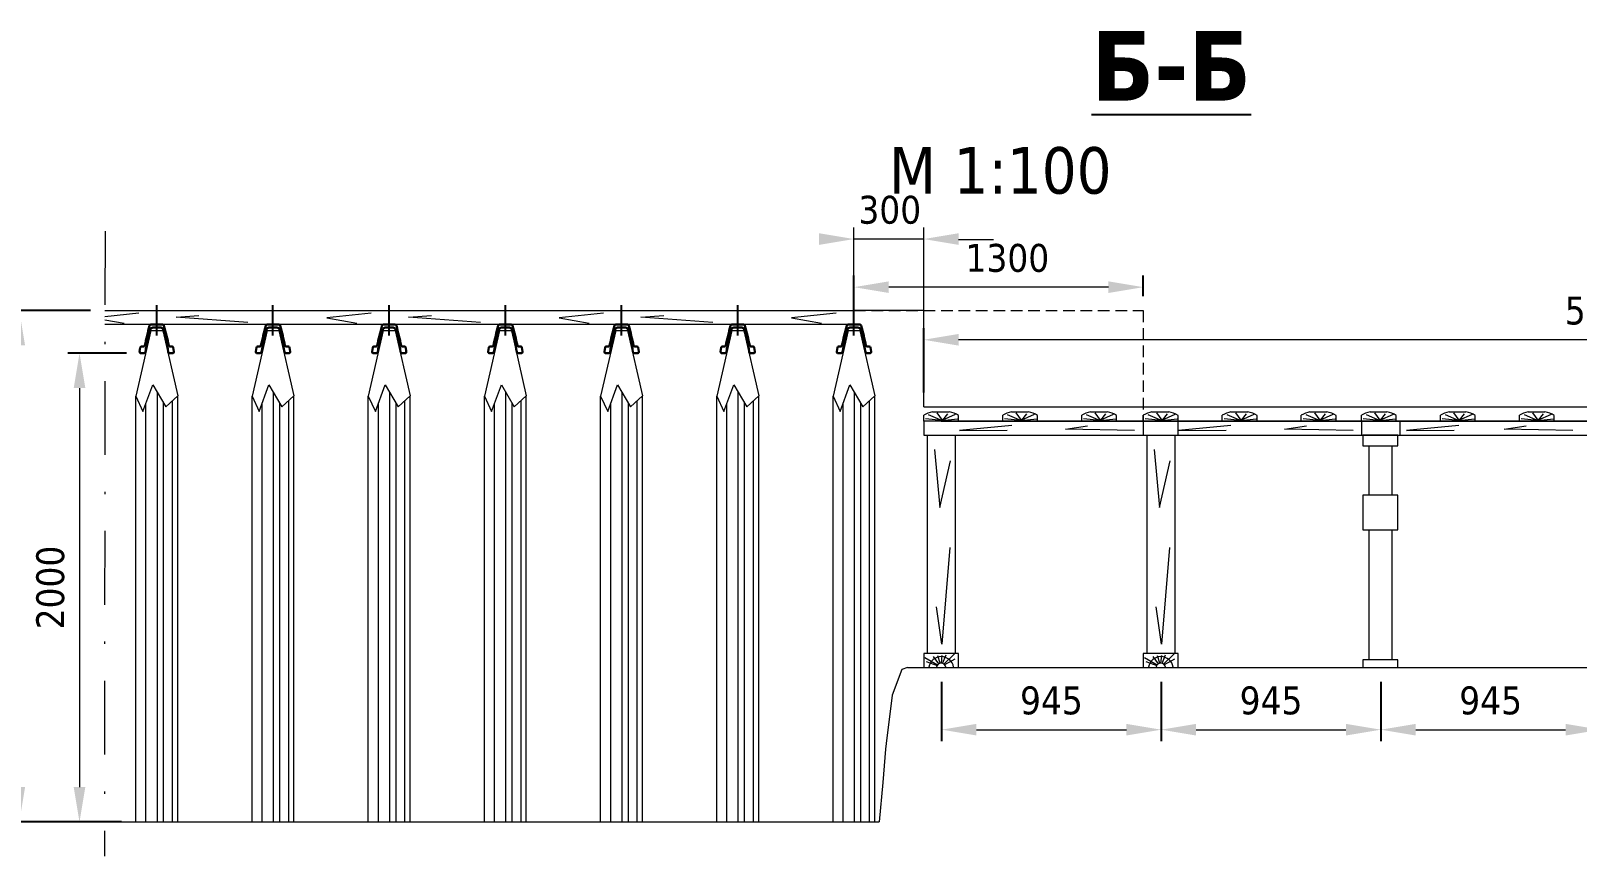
# Model space of a CAD drawing. Header units: millimetres. Extents: x 2161 to 3506, y -1213 to -250.
# Drawn here: x 2357.5 to 2424, y -511.3 to -475.8 of the extents above; entities that cross this region are included whole.
import ezdxf

# ---------------------------------------------------------------- set-up
doc = ezdxf.new("R2010")
doc.units = ezdxf.units.MM
for name, pattern in [('ACAD_ISO04W100', [30, 24, -3, 0, -3]), ('DASHED', [0.75, 0.5, -0.25]), ('штрихпунктирная2', [12.7, 6.35, -3.175, 0, -3.175])]:
    doc.linetypes.add(name, pattern=pattern)
doc.styles.add('стиль', font='TAHOMA.TTF')
doc.dimstyles.new('Копия DIN', dxfattribs={"dimtxt": 2, "dimasz": 2.5, "dimexe": 0.5, "dimexo": 0.625, "dimtad": 0, "dimdec": 0, "dimlfac": 100, "dimzin": 4, "dimdsep": 46, "dimtxsty": 'стиль', "dimcen": 2.5, "dimclre": 256, "dimclrt": 256, "dimadec": 0, "dimazin": 2, "dimtfac": 1, "dimtdec": 0, "dimtmove": 0, "dimatfit": 3, "dimfxl": 0, "dimtvp": 1, "dimtolj": 1, "dimtzin": 0, "dimlwd": 0, "dimarcsym": 0})

# ---------------------------------------------------------------- blocks, each defined once
blk = doc.blocks.new('*D474')
at = {"linetype": 'ByBlock', "lineweight": -2}
for p, q in [((2360.053878636483, -487.8303368548765), (2356.492327335535, -487.8303368548765)), ((2360.029170654768, -509.8303368548764), (2356.492327335535, -509.8303368548764))]:
    blk.add_line(p, q, dxfattribs=at)
at = {"color": 0, "linetype": 'ByBlock', "lineweight": 0}
blk.add_line((2356.992327335535, -489.3303368548765), (2356.992327335535, -508.3303368548764), dxfattribs=at)
at = {"color": 0, "lineweight": -2}
for points in [[(2356.742327335535, -489.3303368548765), (2357.242327335535, -489.3303368548765), (2356.992327335535, -487.8303368548765)], [(2356.742327335535, -508.3303368548764), (2357.242327335535, -508.3303368548764), (2356.992327335535, -509.8303368548764)]]:
    blk.add_solid(points, dxfattribs=at)
at = {"layer": 'Defpoints', "color": 0, "lineweight": -2}
for p in [(2360.678878636483, -487.8303368548765), (2356.992327335535, -509.8303368548764), (2360.654170654768, -509.8303368548764)]:
    blk.add_point(p, dxfattribs=at)
at = {"lineweight": 0, "insert": (2355.742360915119, -498.8303368548761), "char_height": 1.2, "attachment_point": 5, "rotation": 90, "style": 'стиль'}
blk.add_mtext('\\A1;2200', dxfattribs=at)
blk = doc.blocks.new('*D475')
at = {"linetype": 'ByBlock', "lineweight": -2}
for p, q in [((2361.606416392414, -489.6603368548765), (2359.083495329219, -489.6603368548765)), ((2361.38428749863, -509.8303368548764), (2359.083495329219, -509.8303368548764))]:
    blk.add_line(p, q, dxfattribs=at)
at = {"color": 0, "linetype": 'ByBlock', "lineweight": 0}
blk.add_line((2359.583495329219, -491.1603368548765), (2359.583495329219, -508.3303368548764), dxfattribs=at)
at = {"color": 0, "lineweight": -2}
for points in [[(2359.333495329219, -491.1603368548765), (2359.833495329219, -491.1603368548765), (2359.583495329219, -489.6603368548765)], [(2359.333495329219, -508.3303368548764), (2359.833495329219, -508.3303368548764), (2359.583495329219, -509.8303368548764)]]:
    blk.add_solid(points, dxfattribs=at)
at = {"layer": 'Defpoints', "color": 0, "lineweight": -2}
for p in [(2362.231416392414, -489.6603368548765), (2359.583495329219, -509.8303368548764), (2362.00928749863, -509.8303368548764)]:
    blk.add_point(p, dxfattribs=at)
at = {"lineweight": 0, "insert": (2358.333528908802, -499.7453368548761), "char_height": 1.2, "attachment_point": 5, "rotation": 90, "style": 'стиль'}
blk.add_mtext('\\A1;2000', dxfattribs=at)
blk = doc.blocks.new('*D476')
at = {"linetype": 'ByBlock', "lineweight": -2}
for p, q in [((2392.90928749863, -488.2693236718677), (2392.90928749863, -486.3208249473595)), ((2405.35928749863, -487.2053368548764), (2405.35928749863, -486.3208249473595))]:
    blk.add_line(p, q, dxfattribs=at)
at = {"color": 0, "linetype": 'ByBlock', "lineweight": 0}
blk.add_line((2403.85928749863, -486.8208249473595), (2394.40928749863, -486.8208249473595), dxfattribs=at)
at = {"color": 0, "lineweight": -2}
for points in [[(2394.40928749863, -486.5708249473595), (2394.40928749863, -487.0708249473595), (2392.90928749863, -486.8208249473595)], [(2403.85928749863, -486.5708249473595), (2403.85928749863, -487.0708249473595), (2405.35928749863, -486.8208249473595)]]:
    blk.add_solid(points, dxfattribs=at)
at = {"layer": 'Defpoints', "color": 0, "lineweight": -2}
for p in [(2392.90928749863, -486.8208249473595), (2405.35928749863, -487.8303368548764), (2392.90928749863, -488.8943236718677)]:
    blk.add_point(p, dxfattribs=at)
at = {"lineweight": 0, "insert": (2399.50928749863, -485.5708585269431), "char_height": 1.2, "attachment_point": 5, "style": 'стиль'}
blk.add_mtext('\\A1;1300', dxfattribs=at)
blk = doc.blocks.new('*D408')
at = {"linetype": 'ByBlock', "lineweight": -2}
for p, q in [((2396.680714131359, -503.8060405887285), (2396.680714131359, -506.3632361510921)), ((2406.130714131359, -503.8060405887285), (2406.130714131359, -506.3632361510921))]:
    blk.add_line(p, q, dxfattribs=at)
at = {"color": 0, "linetype": 'ByBlock', "lineweight": 0}
blk.add_line((2398.180714131359, -505.8632361510921), (2404.630714131359, -505.8632361510921), dxfattribs=at)
at = {"color": 0, "lineweight": -2}
for points in [[(2398.180714131359, -505.6132361510921), (2398.180714131359, -506.1132361510921), (2396.680714131359, -505.8632361510921)], [(2404.630714131359, -505.6132361510921), (2404.630714131359, -506.1132361510921), (2406.130714131359, -505.8632361510921)]]:
    blk.add_solid(points, dxfattribs=at)
at = {"layer": 'Defpoints', "color": 0, "lineweight": -2}
for p in [(2396.680714131359, -503.1810405887285), (2406.130714131359, -503.1810405887285), (2406.130714131359, -505.8632361510921)]:
    blk.add_point(p, dxfattribs=at)
at = {"lineweight": 15, "insert": (2401.405714131359, -504.6140756406824), "char_height": 1.2, "attachment_point": 5, "style": 'стиль'}
blk.add_mtext('\\A1;945', dxfattribs=at)
blk = doc.blocks.new('*D409')
at = {"linetype": 'ByBlock', "lineweight": -2}
for p, q in [((2406.130714131359, -503.8060405887285), (2406.130714131359, -506.3632361510921)), ((2415.580714131359, -503.8060405887285), (2415.580714131359, -506.3632361510921))]:
    blk.add_line(p, q, dxfattribs=at)
at = {"color": 0, "linetype": 'ByBlock', "lineweight": 0}
blk.add_line((2407.630714131359, -505.8632361510921), (2414.080714131359, -505.8632361510921), dxfattribs=at)
at = {"color": 0, "lineweight": -2}
for points in [[(2407.630714131359, -505.6132361510921), (2407.630714131359, -506.1132361510921), (2406.130714131359, -505.8632361510921)], [(2414.080714131359, -505.6132361510921), (2414.080714131359, -506.1132361510921), (2415.580714131359, -505.8632361510921)]]:
    blk.add_solid(points, dxfattribs=at)
at = {"layer": 'Defpoints', "color": 0, "lineweight": -2}
for p in [(2406.130714131359, -503.1810405887285), (2415.580714131359, -503.1810405887285), (2415.580714131359, -505.8632361510921)]:
    blk.add_point(p, dxfattribs=at)
at = {"lineweight": 15, "insert": (2410.855714131359, -504.6140756406824), "char_height": 1.2, "attachment_point": 5, "style": 'стиль'}
blk.add_mtext('\\A1;945', dxfattribs=at)
blk = doc.blocks.new('*D410')
at = {"linetype": 'ByBlock', "lineweight": -2}
for p, q in [((2415.580714131359, -503.8060405887285), (2415.580714131359, -506.3632361510921)), ((2425.030714131359, -503.8060405887285), (2425.030714131359, -506.3632361510921))]:
    blk.add_line(p, q, dxfattribs=at)
at = {"color": 0, "linetype": 'ByBlock', "lineweight": 0}
blk.add_line((2417.080714131359, -505.8632361510921), (2423.530714131359, -505.8632361510921), dxfattribs=at)
at = {"color": 0, "lineweight": -2}
for points in [[(2417.080714131359, -505.6132361510921), (2417.080714131359, -506.1132361510921), (2415.580714131359, -505.8632361510921)], [(2423.530714131359, -505.6132361510921), (2423.530714131359, -506.1132361510921), (2425.030714131359, -505.8632361510921)]]:
    blk.add_solid(points, dxfattribs=at)
at = {"layer": 'Defpoints', "color": 0, "lineweight": -2}
for p in [(2415.580714131359, -503.1810405887285), (2425.030714131359, -503.1810405887285), (2425.030714131359, -505.8632361510921)]:
    blk.add_point(p, dxfattribs=at)
at = {"lineweight": 15, "insert": (2420.305714131359, -504.6140756406824), "char_height": 1.2, "attachment_point": 5, "style": 'стиль'}
blk.add_mtext('\\A1;945', dxfattribs=at)
blk = doc.blocks.new('з0.15')
at = {"color": 7, "lineweight": 15}
for p, q in [((4545.833224864422, -854.2056352393918), (4545.833224864422, -853.9422891127128)), ((4546.205738460691, -853.8056352393916), (4546.933024712856, -853.8056352393917)), ((4547.333224864422, -854.2056352393918), (4547.333224864422, -853.9564830612675))]:
    blk.add_line(p, q, dxfattribs=at)
for points in [[(4547.192776613825, -853.9095593933998), (4546.616591762519, -854.1696319364855), (4545.910313462446, -854.0953254956039)], [(4546.031119454281, -853.9188529372605), (4546.625879219449, -854.1696319364855), (4547.294990428865, -854.1046085619637)], [(4546.858221009119, -853.8909827831794), (4546.644471396245, -854.1603383926249), (4546.412146869508, -853.8445464963788)]]:
    blk.add_lwpolyline(points, dxfattribs=at)
for centre, radius, start, end in [((4546.451025214368, -855.0503345431499), 1.268637831812503, 101.1481500704606, 119.1422316516238), ((4546.698315897434, -855.0346096756126), 1.25118599453535, 59.50616086388899, 79.18788167998872)]:
    blk.add_arc(centre, radius, start, end, dxfattribs=at)
blk = doc.blocks.new('*D479')
at = {"linetype": 'ByBlock', "lineweight": -2}
for p, q in [((2395.908552494574, -491.3517486658452), (2395.908552494574, -488.583204445304)), ((2455.80928749863, -491.3517486658452), (2455.80928749863, -488.583204445304))]:
    blk.add_line(p, q, dxfattribs=at)
at = {"color": 0, "linetype": 'ByBlock', "lineweight": 0}
blk.add_line((2454.30928749863, -489.083204445304), (2397.408552494574, -489.083204445304), dxfattribs=at)
at = {"color": 0, "lineweight": -2}
for points in [[(2397.408552494574, -488.833204445304), (2397.408552494574, -489.333204445304), (2395.908552494574, -489.083204445304)], [(2454.30928749863, -488.833204445304), (2454.30928749863, -489.333204445304), (2455.80928749863, -489.083204445304)]]:
    blk.add_solid(points, dxfattribs=at)
at = {"layer": 'Defpoints', "color": 0, "lineweight": -2}
for p in [(2395.908552494574, -489.083204445304), (2395.908552494574, -491.9767486658452), (2455.80928749863, -491.9767486658452)]:
    blk.add_point(p, dxfattribs=at)
at = {"lineweight": 0, "insert": (2425.858919996602, -487.8356557549077), "char_height": 1.2, "attachment_point": 5, "style": 'стиль'}
blk.add_mtext('\\A1;5 - 6 м', dxfattribs=at)

msp = doc.modelspace()

# ---------------------------------------------------------------- linework, layer by layer
at = {"lineweight": 0}
for p, q in [((2392.90928749863, -487.4835834955796), (2392.90928749863, -484.2492928928717)), ((2395.90928749863, -491.6450059556322), (2395.90928749863, -484.2492928928717))]:
    msp.add_line(p, q, dxfattribs=at)
at = {"color": 7, "linetype": 'штрихпунктирная2', "lineweight": 15, "ltscale": 0.5}
msp.add_line((2360.682720319584, -484.409700188144), (2360.652517172367, -511.3025984603349), dxfattribs=at)
at = {"color": 7, "lineweight": 0}
for p, q in [((2395.90928749863, -484.7492928928717), (2392.90928749863, -484.7492928928717)), ((2397.40928749863, -484.7746413976696), (2398.90928749863, -484.7746413976696)), ((2362.00928749863, -509.8303368548765), (2362.00928749863, -491.5086826136433)), ((2362.93270151711, -509.8303368548765), (2362.93270151711, -491.3525043084699)), ((2363.80928749863, -509.8303368548765), (2363.80928749863, -491.4947465709801)), ((2367.00928749863, -509.8303368548765), (2367.00928749863, -491.5086826136433)), ((2367.93270151711, -509.8303368548765), (2367.93270151711, -491.3525043084699)), ((2368.80928749863, -509.8303368548765), (2368.80928749863, -491.4947465709801)), ((2372.00928749863, -509.8303368548765), (2372.00928749863, -491.5086826136433)), ((2372.93270151711, -509.8303368548765), (2372.93270151711, -491.3525043084699)), ((2373.80928749863, -509.8303368548765), (2373.80928749863, -491.4947465709801)), ((2377.00928749863, -509.8303368548765), (2377.00928749863, -491.5086826136433)), ((2377.93270151711, -509.8303368548765), (2377.93270151711, -491.3525043084699)), ((2378.80928749863, -509.8303368548765), (2378.80928749863, -491.4947465709801)), ((2382.00928749863, -509.8303368548765), (2382.00928749863, -491.5086826136433)), ((2382.93270151711, -509.8303368548765), (2382.93270151711, -491.3525043084699)), ((2383.80928749863, -509.8303368548765), (2383.80928749863, -491.4947465709801)), ((2387.00928749863, -509.8303368548765), (2387.00928749863, -491.5086826136433)), ((2387.93270151711, -509.8303368548765), (2387.93270151711, -491.3525043084699)), ((2388.80928749863, -509.8303368548765), (2388.80928749863, -491.4947465709801)), ((2392.00928749863, -509.8303368548765), (2392.00928749863, -491.5086826136433)), ((2392.93270151711, -509.8303368548765), (2392.93270151711, -491.3525043084699)), ((2393.80928749863, -509.8303368548765), (2393.80928749863, -491.4947465709801)), ((2362.443832941905, -509.8303368548765), (2362.443832941905, -491.8110023878589)), ((2363.204292419158, -509.8303368548765), (2363.204292419158, -491.8168439276254)), ((2363.584524633544, -509.8303368548765), (2363.584524633544, -491.7007589384973)), ((2367.443832941905, -509.8303368548765), (2367.443832941905, -491.8110023878589)), ((2368.204292419158, -509.8303368548765), (2368.204292419158, -491.8168439276254)), ((2368.584524633544, -509.8303368548765), (2368.584524633544, -491.7007589384973)), ((2372.443832941905, -509.8303368548765), (2372.443832941905, -491.8110023878589)), ((2373.204292419158, -509.8303368548765), (2373.204292419158, -491.8168439276254)), ((2373.584524633544, -509.8303368548765), (2373.584524633544, -491.7007589384973)), ((2377.443832941905, -509.8303368548765), (2377.443832941905, -491.8110023878589)), ((2378.204292419158, -509.8303368548765), (2378.204292419158, -491.8168439276254)), ((2378.584524633544, -509.8303368548765), (2378.584524633544, -491.7007589384973)), ((2382.443832941905, -509.8303368548765), (2382.443832941905, -491.8110023878589)), ((2383.204292419158, -509.8303368548765), (2383.204292419158, -491.8168439276254)), ((2383.584524633544, -509.8303368548765), (2383.584524633544, -491.7007589384973)), ((2387.443832941905, -509.8303368548765), (2387.443832941905, -491.8110023878589)), ((2388.204292419158, -509.8303368548765), (2388.204292419158, -491.8168439276254)), ((2388.584524633544, -509.8303368548765), (2388.584524633544, -491.7007589384973)), ((2392.443832941905, -509.8303368548765), (2392.443832941905, -491.8110023878589)), ((2393.204292419158, -509.8303368548765), (2393.204292419158, -491.8168439276254)), ((2393.584524633544, -509.8303368548765), (2393.584524633544, -491.7007589384973))]:
    msp.add_line(p, q, dxfattribs=at)
at = {"color": 7, "linetype": 'ACAD_ISO04W100'}
for p, q in [((2362.90928749863, -488.8943236718677), (2362.90928749863, -487.5990440006516)), ((2367.90928749863, -488.8943236718677), (2367.90928749863, -487.5990440006516)), ((2372.90928749863, -488.8943236718677), (2372.90928749863, -487.5990440006516)), ((2377.90928749863, -488.8943236718677), (2377.90928749863, -487.5990440006516)), ((2382.90928749863, -488.8943236718677), (2382.90928749863, -487.5990440006516)), ((2387.90928749863, -488.8943236718677), (2387.90928749863, -487.5990440006516)), ((2392.90928749863, -488.8943236718677), (2392.90928749863, -487.5990440006516))]:
    msp.add_line(p, q, dxfattribs=at)
at = {"color": 7, "lineweight": 15}
for p, q in [((2360.678878636483, -487.8303368548762), (2392.90928749863, -487.8303368548764)), ((2360.678878636483, -487.8303368548765), (2362.90928749863, -487.8303368548765)), ((2362.90928749863, -488.4303368548765), (2362.90928749863, -487.8303368548765)), ((2362.90928749863, -487.8303368548765), (2372.90928749863, -487.8303368548765)), ((2362.90928749863, -487.8303368548765), (2362.90928749863, -488.4303368548765)), ((2372.90928749863, -487.8303368548765), (2372.90928749863, -488.4303368548765)), ((2372.90928749863, -488.4303368548765), (2372.90928749863, -487.8303368548765)), ((2372.90928749863, -487.8303368548765), (2382.90928749863, -487.8303368548765)), ((2372.90928749863, -487.8303368548765), (2372.90928749863, -488.4303368548765)), ((2382.90928749863, -487.8303368548765), (2382.90928749863, -488.4303368548765)), ((2382.90928749863, -488.4303368548765), (2382.90928749863, -487.8303368548765)), ((2382.90928749863, -487.8303368548765), (2392.90928749863, -487.8303368548765)), ((2382.90928749863, -487.8303368548765), (2382.90928749863, -488.4303368548765)), ((2392.90928749863, -487.8303368548765), (2392.90928749863, -488.4303368548765)), ((2395.90928749863, -487.8303368548764), (2392.90928749863, -487.8303368548765)), ((2395.908552494574, -491.9767486658452), (2395.90928749863, -487.8303368548764)), ((2362.90928749863, -488.4303368548765), (2360.678204782437, -488.4303368548765)), ((2372.90928749863, -488.4303368548765), (2362.90928749863, -488.4303368548765)), ((2382.90928749863, -488.4303368548765), (2372.90928749863, -488.4303368548765)), ((2392.90928749863, -488.4303368548765), (2382.90928749863, -488.4303368548765)), ((2395.908552494574, -491.9767486658452), (2426.77611762279, -491.9767486658451)), ((2396.65928749863, -492.5899115639751), (2453.359287498629, -492.5899115639751)), ((2396.05928749863, -493.189911563975), (2396.05928749863, -502.5899115639753)), ((2397.25928749863, -493.189911563975), (2397.25928749863, -502.5899115639751)), ((2405.509287498629, -493.189911563975), (2405.509287498629, -502.5899115639753)), ((2406.70928749863, -493.189911563975), (2406.70928749863, -502.5899115639751)), ((2415.05928749863, -493.6501885694175), (2415.05928749863, -495.7714160983631)), ((2416.059287498629, -493.6501885694175), (2416.05928749863, -495.7714160983634)), ((2415.059287498629, -497.2662948649485), (2415.059287498628, -502.8574834019709)), ((2416.059287498629, -497.2662948649485), (2416.059287498629, -502.8574834019706)), ((2395.211732294022, -503.189911563975), (2455.809287498629, -503.189911563975)), ((2360.654170654768, -509.8303368548764), (2393.995883822759, -509.8303368548764))]:
    msp.add_line(p, q, dxfattribs=at)
at = {"color": 7, "linetype": 'DASHED', "lineweight": 15}
for p, q in [((2392.90928749863, -487.8303368548764), (2405.35928749863, -487.8303368548764)), ((2405.35928749863, -487.8303368548764), (2405.35928749863, -492.5899115639751))]:
    msp.add_line(p, q, dxfattribs=at)
at = {"color": 7, "lineweight": 30}
for p, q in [((2362.657855533779, -488.4303368548765), (2363.160719463481, -488.4303368548765)), ((2362.730811013357, -488.5603368548766), (2363.087763983903, -488.5603368548766)), ((2367.657855533779, -488.4303368548765), (2368.160719463481, -488.4303368548765)), ((2367.730811013357, -488.5603368548766), (2368.087763983903, -488.5603368548766)), ((2372.657855533779, -488.4303368548765), (2373.160719463481, -488.4303368548765)), ((2372.730811013357, -488.5603368548766), (2373.087763983903, -488.5603368548766)), ((2377.657855533779, -488.4303368548765), (2378.160719463481, -488.4303368548765)), ((2377.730811013357, -488.5603368548766), (2378.087763983903, -488.5603368548766)), ((2382.657855533779, -488.4303368548765), (2383.160719463481, -488.4303368548765)), ((2382.730811013357, -488.5603368548766), (2383.087763983903, -488.5603368548766)), ((2387.657855533779, -488.4303368548765), (2388.160719463481, -488.4303368548765)), ((2387.730811013357, -488.5603368548766), (2388.087763983903, -488.5603368548766)), ((2392.657855533779, -488.4303368548765), (2393.160719463481, -488.4303368548765)), ((2392.730811013357, -488.5603368548766), (2393.087763983903, -488.5603368548766)), ((2362.171864837876, -489.5930148092484), (2362.198969650631, -489.4119400834242)), ((2362.231416392414, -489.6603368548765), (2362.35996522048, -489.6603368548765)), ((2362.248259550501, -489.3703368548765), (2362.343790545022, -489.3703368548765)), ((2363.45860977678, -489.6603368548765), (2363.587158604846, -489.6603368548765)), ((2363.474784452238, -489.3703368548765), (2363.570315446759, -489.3703368548765)), ((2363.646710159383, -489.5930148092459), (2363.619605346629, -489.4119400834254)), ((2367.171864837876, -489.5930148092484), (2367.198969650631, -489.4119400834242)), ((2367.231416392414, -489.6603368548765), (2367.35996522048, -489.6603368548765)), ((2367.248259550501, -489.3703368548765), (2367.343790545022, -489.3703368548765)), ((2368.45860977678, -489.6603368548765), (2368.587158604846, -489.6603368548765)), ((2368.474784452238, -489.3703368548765), (2368.570315446759, -489.3703368548765)), ((2368.646710159383, -489.5930148092459), (2368.619605346629, -489.4119400834254)), ((2372.171864837876, -489.5930148092484), (2372.198969650631, -489.4119400834242)), ((2372.231416392414, -489.6603368548765), (2372.35996522048, -489.6603368548765)), ((2372.248259550501, -489.3703368548765), (2372.343790545022, -489.3703368548765)), ((2373.45860977678, -489.6603368548765), (2373.587158604846, -489.6603368548765)), ((2373.474784452238, -489.3703368548765), (2373.570315446759, -489.3703368548765)), ((2373.646710159383, -489.5930148092459), (2373.619605346629, -489.4119400834254)), ((2377.171864837876, -489.5930148092484), (2377.198969650631, -489.4119400834242)), ((2377.231416392414, -489.6603368548765), (2377.35996522048, -489.6603368548765)), ((2377.248259550501, -489.3703368548765), (2377.343790545022, -489.3703368548765)), ((2378.45860977678, -489.6603368548765), (2378.587158604846, -489.6603368548765)), ((2378.474784452238, -489.3703368548765), (2378.570315446759, -489.3703368548765)), ((2378.646710159383, -489.5930148092459), (2378.619605346629, -489.4119400834254)), ((2382.171864837876, -489.5930148092484), (2382.198969650631, -489.4119400834242)), ((2382.231416392414, -489.6603368548765), (2382.35996522048, -489.6603368548765)), ((2382.248259550501, -489.3703368548765), (2382.343790545022, -489.3703368548765)), ((2383.45860977678, -489.6603368548765), (2383.587158604846, -489.6603368548765)), ((2383.474784452238, -489.3703368548765), (2383.570315446759, -489.3703368548765)), ((2383.646710159383, -489.5930148092459), (2383.619605346629, -489.4119400834254)), ((2387.171864837876, -489.5930148092484), (2387.198969650631, -489.4119400834242)), ((2387.231416392414, -489.6603368548765), (2387.35996522048, -489.6603368548765)), ((2387.248259550501, -489.3703368548765), (2387.343790545022, -489.3703368548765)), ((2388.45860977678, -489.6603368548765), (2388.587158604846, -489.6603368548765)), ((2388.474784452238, -489.3703368548765), (2388.570315446759, -489.3703368548765)), ((2388.646710159383, -489.5930148092459), (2388.619605346629, -489.4119400834254)), ((2392.171864837876, -489.5930148092484), (2392.198969650631, -489.4119400834242)), ((2392.231416392414, -489.6603368548765), (2392.35996522048, -489.6603368548765)), ((2392.248259550501, -489.3703368548765), (2392.343790545022, -489.3703368548765)), ((2393.45860977678, -489.6603368548765), (2393.587158604846, -489.6603368548765)), ((2393.474784452238, -489.3703368548765), (2393.570315446759, -489.3703368548765)), ((2393.646710159383, -489.5930148092459), (2393.619605346629, -489.4119400834254))]:
    msp.add_line(p, q, dxfattribs=at)
at = {"color": 7, "lineweight": 15}
for points in [[(2360.678439245096, -488.2215711790129), (2361.511251344219, -488.3709651150078)], [(2362.137175986955, -487.9429285705941), (2360.678582806919, -488.0937436559881)], [(2366.833273868365, -488.338037811964), (2363.736565343946, -488.1075650858096), (2364.724884958258, -488.0417104797219)], [(2372.137175986955, -487.9429285705941), (2370.226457061345, -488.1404923888498), (2371.511251344219, -488.3709651150078)], [(2376.833273868365, -488.338037811964), (2373.736565343946, -488.1075650858096), (2374.724884958258, -488.0417104797219)], [(2382.137175986955, -487.9429285705941), (2380.226457061345, -488.1404923888498), (2381.511251344219, -488.3709651150078)], [(2386.833273868365, -488.338037811964), (2383.736565343946, -488.1075650858096), (2384.724884958258, -488.0417104797219)], [(2392.137175986955, -487.9429285705941), (2390.226457061345, -488.1404923888498), (2391.511251344219, -488.3709651150078)], [(2362.655745148103, -488.6791205231442), (2362.00928749863, -491.5086826136433)], [(2362.655745148103, -488.6791205231442), (2363.166013755746, -488.6791205231442)], [(2363.166013755746, -488.6791205231442), (2363.80928749863, -491.4947465709801)], [(2367.655745148103, -488.6791205231442), (2367.00928749863, -491.5086826136433)], [(2367.655745148103, -488.6791205231442), (2368.166013755746, -488.6791205231442)], [(2368.166013755746, -488.6791205231442), (2368.80928749863, -491.4947465709801)], [(2372.655745148103, -488.6791205231442), (2372.00928749863, -491.5086826136433)], [(2372.655745148103, -488.6791205231442), (2373.166013755746, -488.6791205231442)], [(2373.166013755746, -488.6791205231442), (2373.80928749863, -491.4947465709801)], [(2377.655745148103, -488.6791205231442), (2377.00928749863, -491.5086826136433)], [(2377.655745148103, -488.6791205231442), (2378.166013755746, -488.6791205231442)], [(2378.166013755746, -488.6791205231442), (2378.80928749863, -491.4947465709801)], [(2382.655745148103, -488.6791205231442), (2382.00928749863, -491.5086826136433)], [(2382.655745148103, -488.6791205231442), (2383.166013755746, -488.6791205231442)], [(2383.166013755746, -488.6791205231442), (2383.80928749863, -491.4947465709801)], [(2387.655745148103, -488.6791205231442), (2387.00928749863, -491.5086826136433)], [(2387.655745148103, -488.6791205231442), (2388.166013755746, -488.6791205231442)], [(2388.166013755746, -488.6791205231442), (2388.80928749863, -491.4947465709801)], [(2392.655745148103, -488.6791205231442), (2392.00928749863, -491.5086826136433)], [(2392.655745148103, -488.6791205231442), (2393.166013755746, -488.6791205231442)], [(2393.166013755746, -488.6791205231442), (2393.80928749863, -491.4947465709801)], [(2362.00928749863, -491.5086826136433), (2362.313232346079, -492.1649630214437), (2362.736668002847, -491.0173453371339), (2363.292792894838, -491.9681534039831)], [(2363.292792894838, -491.9681534039831), (2363.80928749863, -491.4947465709801)], [(2367.00928749863, -491.5086826136433), (2367.313232346079, -492.1649630214437), (2367.736668002847, -491.0173453371339), (2368.292792894838, -491.9681534039831)], [(2368.292792894838, -491.9681534039831), (2368.80928749863, -491.4947465709801)], [(2372.00928749863, -491.5086826136433), (2372.313232346079, -492.1649630214437), (2372.736668002847, -491.0173453371339), (2373.292792894838, -491.9681534039831)], [(2373.292792894838, -491.9681534039831), (2373.80928749863, -491.4947465709801)], [(2377.00928749863, -491.5086826136433), (2377.313232346079, -492.1649630214437), (2377.736668002847, -491.0173453371339), (2378.292792894838, -491.9681534039831)], [(2378.292792894838, -491.9681534039831), (2378.80928749863, -491.4947465709801)], [(2382.00928749863, -491.5086826136433), (2382.313232346079, -492.1649630214437), (2382.736668002847, -491.0173453371339), (2383.292792894838, -491.9681534039831)], [(2383.292792894838, -491.9681534039831), (2383.80928749863, -491.4947465709801)], [(2387.00928749863, -491.5086826136433), (2387.313232346079, -492.1649630214437), (2387.736668002847, -491.0173453371339), (2388.292792894838, -491.9681534039831)], [(2388.292792894838, -491.9681534039831), (2388.80928749863, -491.4947465709801)], [(2392.00928749863, -491.5086826136433), (2392.313232346079, -492.1649630214437), (2392.736668002847, -491.0173453371339), (2393.292792894838, -491.9681534039831)], [(2393.292792894838, -491.9681534039831), (2393.80928749863, -491.4947465709801)], [(2395.90928749863, -492.5899115639751), (2395.90928749863, -493.189911563975), (2406.85928749863, -493.189911563975), (2406.85928749863, -492.5899115639751), (2395.90928749863, -492.5899115639751)], [(2399.704925476549, -492.7670736453005), (2397.451117893394, -492.9822967992662), (2399.50395189985, -492.9679485890014)], [(2404.973367018346, -492.9822967992662), (2402.016167070838, -492.9249039582068), (2402.96360094319, -492.7814218555653)], [(2405.35928749863, -492.5899115639751), (2405.35928749863, -493.189911563975), (2416.418851887583, -493.189911563975), (2416.419134323239, -492.5899115639751), (2405.35928749863, -492.5899115639751)], [(2409.122072654381, -492.7670736453005), (2406.868265071226, -492.9822967992662), (2408.921099077682, -492.9679485890014)], [(2414.390514196178, -492.9822967992662), (2411.433314248669, -492.9249039582068), (2412.380748121021, -492.7814218555653)], [(2414.744650081539, -492.5899115639751), (2414.744650081539, -493.189911563975), (2425.804214470491, -493.189911563975), (2425.804496906148, -492.5899115639751), (2414.744650081539, -492.5899115639751)], [(2418.934381141084, -492.7670736453005), (2416.68057355793, -492.9822967992662), (2418.733407564386, -492.9679485890014)], [(2423.842303629802, -492.9822967992662), (2420.885103682293, -492.9249039582068), (2421.832537554646, -492.7814218555653)], [(2414.80928749863, -493.1942422373123), (2414.809287498629, -493.6501885694173), (2416.30928749863, -493.6501885694178), (2416.309287498631, -493.1942422373128), (2414.80928749863, -493.1942422373123)], [(2396.374089289379, -493.8117156212558), (2396.603651810331, -496.3069870871274), (2397.062795761837, -494.2992980624327)], [(2405.824089289379, -493.8117156212558), (2406.053651810331, -496.3069870871274), (2406.512795761837, -494.2992980624327)], [(2414.80928749863, -495.7714160983636), (2414.808271629171, -497.2662948649482), (2416.309287498629, -497.2662948649485), (2416.309287498629, -495.7714160983631), (2414.80928749863, -495.7714160983636)], [(2397.034109901516, -498.0278568268419), (2396.689747210489, -502.1866387724491), (2396.460165779939, -500.5804875526948)], [(2406.484109901516, -498.0278568268419), (2406.139747210489, -502.1866387724491), (2405.910165779938, -500.5804875526948)], [(2395.90928749863, -502.5899115639751), (2395.90928749863, -503.189911563975), (2397.40928749863, -503.189911563975), (2397.40928749863, -502.5899115639751), (2395.90928749863, -502.5899115639751)], [(2395.959061430242, -502.7532439088042), (2396.507979260249, -503.0686935617542)], [(2396.018626664262, -502.9291487040879), (2396.489046251779, -503.0947031064376)], [(2396.558054945142, -503.0267463785323), (2396.328377185045, -502.715180150023)], [(2396.61903607047, -503.0031354550839), (2396.521767176956, -502.6850685733417)], [(2396.67013768358, -502.9991908637008), (2396.710812502773, -502.6678543472641)], [(2396.72184965534, -503.0087617312803), (2396.871184804272, -502.6480527033142)], [(2397.23904634094, -502.5980651310734), (2396.779519169598, -503.0386086814443)], [(2397.248824067579, -502.8221242326248), (2396.811554770428, -503.0684540359081)], [(2405.35928749863, -502.5899115639751), (2405.35928749863, -503.189911563975), (2406.85928749863, -503.189911563975), (2406.85928749863, -502.5899115639751), (2405.35928749863, -502.5899115639751)], [(2405.409061430242, -502.7532439088042), (2405.957979260249, -503.0686935617542)], [(2405.468626664262, -502.9291487040879), (2405.939046251779, -503.0947031064376)], [(2406.008054945142, -503.0267463785323), (2405.778377185045, -502.715180150023)], [(2406.06903607047, -503.0031354550839), (2405.971767176956, -502.6850685733417)], [(2406.12013768358, -502.9991908637008), (2406.160812502772, -502.6678543472641)], [(2406.171849655339, -503.0087617312803), (2406.321184804272, -502.6480527033142)], [(2406.68904634094, -502.5980651310734), (2406.229519169598, -503.0386086814443)], [(2406.698824067579, -502.8221242326248), (2406.261554770428, -503.0684540359081)], [(2395.211732294022, -503.1899115639749), (2394.968544127621, -503.2709376445767), (2394.556292191225, -504.3782699692987), (2394.298611999843, -506.4641870243307), (2394.272850042345, -506.6959474103845), (2394.144040254837, -508.1380713079401), (2393.995883822759, -509.8303368548765)]]:
    msp.add_lwpolyline(points, dxfattribs=at)
at = {"color": 7, "lineweight": 15, "ltscale": 0.4}
msp.add_lwpolyline([(2414.80928749863, -502.8574834019709), (2414.80928749863, -503.1899115639748), (2416.30928749863, -503.1899115639752), (2416.309287498629, -502.8574834019706), (2414.80928749863, -502.8574834019709)], dxfattribs=at)
at = {"color": 7, "lineweight": 30}
for centre, radius, start, end in [((2381.503250911681, -493.5040083645889), 19.56091849773709, 165.1015676706511, 167.6836492038229), ((2369.734625875285, -490.7108312713219), 7.397803755817851, 163.6787148343051, 171.4396346732232), ((2362.657855533779, -488.4903368548867), 0.06, 88.60642036223882, 165.2393186860257), ((2362.730811013357, -488.6603368548765), 0.1, 86.35139664903474, 163.464782281561), ((2363.087763983903, -488.6603368548765), 0.1, 16.53521771841038, 93.64860335096525), ((2363.160719463481, -488.4903368548867), 0.06, 14.76068131394416, 91.39357963776116), ((2356.083949121975, -490.7108312713219), 7.397803755817851, 8.560365326776772, 16.32128516569481), ((2344.315324085579, -493.5040083645889), 19.56091849773709, 12.31635079617707, 14.89843232934854), ((2386.503250911681, -493.5040083645889), 19.56091849773709, 165.1015676706511, 167.6836492038229), ((2374.734625875285, -490.7108312713219), 7.397803755817851, 163.6787148343051, 171.4396346732232), ((2367.657855533779, -488.4903368548867), 0.06, 88.60642036223882, 165.2393186860257), ((2367.730811013357, -488.6603368548765), 0.1, 86.35139664903474, 163.464782281561), ((2368.087763983903, -488.6603368548765), 0.1, 16.53521771841038, 93.64860335096525), ((2368.160719463481, -488.4903368548867), 0.06, 14.76068131394416, 91.39357963776116), ((2361.083949121975, -490.7108312713219), 7.397803755817851, 8.560365326776772, 16.32128516569481), ((2349.315324085579, -493.5040083645889), 19.56091849773709, 12.31635079617707, 14.89843232934854), ((2391.503250911681, -493.5040083645889), 19.56091849773709, 165.1015676706511, 167.6836492038229), ((2379.734625875285, -490.7108312713219), 7.397803755817851, 163.6787148343051, 171.4396346732232), ((2372.657855533779, -488.4903368548867), 0.06, 88.60642036223882, 165.2393186860257), ((2372.730811013357, -488.6603368548765), 0.1, 86.35139664903474, 163.464782281561), ((2373.087763983903, -488.6603368548765), 0.1, 16.53521771841038, 93.64860335096525), ((2373.160719463481, -488.4903368548867), 0.06, 14.76068131394416, 91.39357963776116), ((2366.083949121975, -490.7108312713219), 7.397803755817851, 8.560365326776772, 16.32128516569481), ((2354.315324085579, -493.5040083645889), 19.56091849773709, 12.31635079617707, 14.89843232934854), ((2396.503250911681, -493.5040083645889), 19.56091849773709, 165.1015676706511, 167.6836492038229), ((2384.734625875285, -490.7108312713219), 7.397803755817851, 163.6787148343051, 171.4396346732232), ((2377.657855533779, -488.4903368548867), 0.06, 88.60642036223882, 165.2393186860257), ((2377.730811013357, -488.6603368548765), 0.1, 86.35139664903474, 163.464782281561), ((2378.087763983903, -488.6603368548765), 0.1, 16.53521771841038, 93.64860335096525), ((2378.160719463481, -488.4903368548867), 0.06, 14.76068131394416, 91.39357963776116), ((2371.083949121975, -490.7108312713219), 7.397803755817851, 8.560365326776772, 16.32128516569481), ((2359.315324085579, -493.5040083645889), 19.56091849773709, 12.31635079617707, 14.89843232934854), ((2401.503250911681, -493.5040083645889), 19.56091849773709, 165.1015676706511, 167.6836492038229), ((2389.734625875285, -490.7108312713219), 7.397803755817851, 163.6787148343051, 171.4396346732232), ((2382.657855533779, -488.4903368548867), 0.06, 88.60642036223882, 165.2393186860257), ((2382.730811013357, -488.6603368548765), 0.1, 86.35139664903474, 163.464782281561), ((2383.087763983903, -488.6603368548765), 0.1, 16.53521771841038, 93.64860335096525), ((2383.160719463481, -488.4903368548867), 0.06, 14.76068131394416, 91.39357963776116), ((2376.083949121975, -490.7108312713219), 7.397803755817851, 8.560365326776772, 16.32128516569481), ((2364.315324085579, -493.5040083645889), 19.56091849773709, 12.31635079617707, 14.89843232934854), ((2406.503250911681, -493.5040083645889), 19.56091849773709, 165.1015676706511, 167.6836492038229), ((2394.734625875285, -490.7108312713219), 7.397803755817851, 163.6787148343051, 171.4396346732232), ((2387.657855533779, -488.4903368548867), 0.06, 88.60642036223882, 165.2393186860257), ((2387.730811013357, -488.6603368548765), 0.1, 86.35139664903474, 163.464782281561), ((2388.087763983903, -488.6603368548765), 0.1, 16.53521771841038, 93.64860335096525), ((2388.160719463481, -488.4903368548867), 0.06, 14.76068131394416, 91.39357963776116), ((2381.083949121975, -490.7108312713219), 7.397803755817851, 8.560365326776772, 16.32128516569481), ((2369.315324085579, -493.5040083645889), 19.56091849773709, 12.31635079617707, 14.89843232934854), ((2411.503250911681, -493.5040083645889), 19.56091849773709, 165.1015676706511, 167.6836492038229), ((2399.734625875285, -490.7108312713219), 7.397803755817851, 163.6787148343051, 171.4396346732232), ((2392.657855533779, -488.4903368548867), 0.06, 88.60642036223882, 165.2393186860257), ((2392.730811013357, -488.6603368548765), 0.1, 86.35139664903474, 163.464782281561), ((2393.087763983903, -488.6603368548765), 0.1, 16.53521771841038, 93.64860335096525), ((2393.160719463481, -488.4903368548867), 0.06, 14.76068131394416, 91.39357963776116), ((2386.083949121975, -490.7108312713219), 7.397803755817851, 8.560365326776772, 16.32128516569481), ((2374.315324085579, -493.5040083645889), 19.56091849773709, 12.31635079617707, 14.89843232934854), ((2362.231416392414, -489.6003368548766), 0.06, 169.9828853061802, 270.5940534630212), ((2362.248259550501, -489.4203368548765), 0.05, 89.56274672971232, 172.6411769940675), ((2362.343790545022, -489.3203368548459), 0.05, 270, 348.246878320694), ((2362.35996522048, -489.6003368548818), 0.06, 270, 351.810767626437), ((2363.45860977678, -489.6003368548818), 0.06, 188.189232373563, 270), ((2363.474784452238, -489.3203368548459), 0.05, 191.753121679306, 270), ((2363.570315446759, -489.4203368548765), 0.05, 7.358823005932448, 90.43725327028767), ((2363.587158604846, -489.6003368548766), 0.06, 269.4059465370179, 10.01711469381983), ((2367.231416392414, -489.6003368548766), 0.06, 169.9828853061802, 270.5940534630212), ((2367.248259550501, -489.4203368548765), 0.05, 89.56274672971232, 172.6411769940675), ((2367.343790545022, -489.3203368548459), 0.05, 270, 348.246878320694), ((2367.35996522048, -489.6003368548818), 0.06, 270, 351.810767626437), ((2368.45860977678, -489.6003368548818), 0.06, 188.189232373563, 270), ((2368.474784452238, -489.3203368548459), 0.05, 191.753121679306, 270), ((2368.570315446759, -489.4203368548765), 0.05, 7.358823005932448, 90.43725327028767), ((2368.587158604846, -489.6003368548766), 0.06, 269.4059465370179, 10.01711469381983), ((2372.231416392414, -489.6003368548766), 0.06, 169.9828853061802, 270.5940534630212), ((2372.248259550501, -489.4203368548765), 0.05, 89.56274672971232, 172.6411769940675), ((2372.343790545022, -489.3203368548459), 0.05, 270, 348.246878320694), ((2372.35996522048, -489.6003368548818), 0.06, 270, 351.810767626437), ((2373.45860977678, -489.6003368548818), 0.06, 188.189232373563, 270), ((2373.474784452238, -489.3203368548459), 0.05, 191.753121679306, 270), ((2373.570315446759, -489.4203368548765), 0.05, 7.358823005932448, 90.43725327028767), ((2373.587158604846, -489.6003368548766), 0.06, 269.4059465370179, 10.01711469381983), ((2377.231416392414, -489.6003368548766), 0.06, 169.9828853061802, 270.5940534630212), ((2377.248259550501, -489.4203368548765), 0.05, 89.56274672971232, 172.6411769940675), ((2377.343790545022, -489.3203368548459), 0.05, 270, 348.246878320694), ((2377.35996522048, -489.6003368548818), 0.06, 270, 351.810767626437), ((2378.45860977678, -489.6003368548818), 0.06, 188.189232373563, 270), ((2378.474784452238, -489.3203368548459), 0.05, 191.753121679306, 270), ((2378.570315446759, -489.4203368548765), 0.05, 7.358823005932448, 90.43725327028767), ((2378.587158604846, -489.6003368548766), 0.06, 269.4059465370179, 10.01711469381983), ((2382.231416392414, -489.6003368548766), 0.06, 169.9828853061802, 270.5940534630212), ((2382.248259550501, -489.4203368548765), 0.05, 89.56274672971232, 172.6411769940675), ((2382.343790545022, -489.3203368548459), 0.05, 270, 348.246878320694), ((2382.35996522048, -489.6003368548818), 0.06, 270, 351.810767626437), ((2383.45860977678, -489.6003368548818), 0.06, 188.189232373563, 270), ((2383.474784452238, -489.3203368548459), 0.05, 191.753121679306, 270), ((2383.570315446759, -489.4203368548765), 0.05, 7.358823005932448, 90.43725327028767), ((2383.587158604846, -489.6003368548766), 0.06, 269.4059465370179, 10.01711469381983), ((2387.231416392414, -489.6003368548766), 0.06, 169.9828853061802, 270.5940534630212), ((2387.248259550501, -489.4203368548765), 0.05, 89.56274672971232, 172.6411769940675), ((2387.343790545022, -489.3203368548459), 0.05, 270, 348.246878320694), ((2387.35996522048, -489.6003368548818), 0.06, 270, 351.810767626437), ((2388.45860977678, -489.6003368548818), 0.06, 188.189232373563, 270), ((2388.474784452238, -489.3203368548459), 0.05, 191.753121679306, 270), ((2388.570315446759, -489.4203368548765), 0.05, 7.358823005932448, 90.43725327028767), ((2388.587158604846, -489.6003368548766), 0.06, 269.4059465370179, 10.01711469381983), ((2392.231416392414, -489.6003368548766), 0.06, 169.9828853061802, 270.5940534630212), ((2392.248259550501, -489.4203368548765), 0.05, 89.56274672971232, 172.6411769940675), ((2392.343790545022, -489.3203368548459), 0.05, 270, 348.246878320694), ((2392.35996522048, -489.6003368548818), 0.06, 270, 351.810767626437), ((2393.45860977678, -489.6003368548818), 0.06, 188.189232373563, 270), ((2393.474784452238, -489.3203368548459), 0.05, 191.753121679306, 270), ((2393.570315446759, -489.4203368548765), 0.05, 7.358823005932448, 90.43725327028767), ((2393.587158604846, -489.6003368548766), 0.06, 269.4059465370179, 10.01711469381983)]:
    msp.add_arc(centre, radius, start, end, dxfattribs=at)
at = {"color": 7, "lineweight": 15}
for centre, radius, start, end in [((2396.665089094563, -503.2563987397385), 0.5367129526174379, 8.912523869993674, 171.0874761299999), ((2406.115089094563, -503.2563987397385), 0.5367129526174379, 8.912523869993674, 171.0874761299999), ((2396.659870045488, -503.1991544051449), 0.2002269769505321, 7.434132596885477, 172.5658674031145), ((2406.109870045488, -503.1991544051449), 0.2002269769505321, 7.434132596885477, 172.5658674031145)]:
    msp.add_arc(centre, radius, start, end, dxfattribs=at)
at = {"color": 7, "lineweight": 0}
for points in [[(2391.40928749863, -484.4992928928717), (2391.40928749863, -484.9992928928717), (2392.90928749863, -484.7492928928717)], [(2397.40928749863, -484.4992928928717), (2397.40928749863, -484.9992928928717), (2395.90928749863, -484.7492928928717)]]:
    msp.add_solid(points, dxfattribs=at)

# ---------------------------------------------------------------- block references
at = {"color": 7, "lineweight": 15}
for p in [(-2149.923937365792, 361.6157236754167), (-2146.523937365792, 361.6157236754167), (-2143.123937365793, 361.6157236754167), (-2140.473937365792, 361.6157236754167), (-2137.073937365793, 361.6157236754167), (-2133.673937365793, 361.6157236754167), (-2131.088574782883, 361.6157236754167), (-2127.688574782884, 361.6157236754167), (-2124.288574782884, 361.6157236754167)]:
    msp.add_blockref('з0.15', p, dxfattribs=at)

# ---------------------------------------------------------------- texts
at = {"color": 7, "insert": (2342.551692206871, -475.7927579264004), "char_height": 3, "width": 125.8964289632522, "attachment_point": 1, "style": 'стиль'}
msp.add_mtext('\\A1;{\\fTahoma|b1|i0|c204|p34;\\W9.8339;\\L     \\W1;Б-Б\\P\\fTahoma|b0|i0|c204|p34;\\H0.66667x;\\W9.8777;\\l       \\W1;М 1:100\\fTahoma|b1|i0|c204|p34;\\H1.5x;\\L\\P\\W8.6787;      }', dxfattribs=at)
at = {"lineweight": 0, "insert": (2394.449577070799, -483.4993264724553), "char_height": 1.2, "attachment_point": 5, "style": 'стиль'}
msp.add_mtext('\\A1;300', dxfattribs=at)

# ---------------------------------------------------------------- dimensions: what is measured, and where the dimension line sits
at = {"color": 7, "lineweight": 0}
for base, p1, p2, text, picture, middle in [((2395.908552494574, -489.083204445304), (2455.80928749863, -491.9767486658452), (2395.908552494574, -491.9767486658452), '5 - 6 м', '*D479', (2425.858919996602, -489.083204445304)), ((2392.90928749863, -486.8208249473595), (2405.35928749863, -487.8303368548764), (2392.90928749863, -488.8943236718677), '1300', '*D476', (2399.50928749863, -486.8208249473595))]:
    dim = msp.add_linear_dim(base=base, p1=p1, p2=p2, text=text, dimstyle='Копия DIN', override={"dimtxt": 1.2, "dimasz": 1.5}, dxfattribs=at)
    dim.commit()
    dim.dimension.update_dxf_attribs({"geometry": picture, "text_midpoint": middle, "dimtype": 160})
dim = msp.add_linear_dim(base=(2356.992327335535, -509.8303368548764), p1=(2360.678878636483, -487.8303368548765), p2=(2360.654170654768, -509.8303368548764), angle=90, dimstyle='Копия DIN', override={"dimtxt": 1.2, "dimasz": 1.5, "dimtix": 1}, dxfattribs=at)
dim.commit()
dim.dimension.update_dxf_attribs({"geometry": '*D474', "text_midpoint": (2355.742360915119, -498.8303368548761)})
dim = msp.add_linear_dim(base=(2359.583495329219, -509.8303368548764), p1=(2362.231416392414, -489.6603368548765), p2=(2362.00928749863, -509.8303368548764), angle=90, text='2000', dimstyle='Копия DIN', override={"dimtxt": 1.2, "dimasz": 1.5, "dimtix": 1}, dxfattribs=at)
dim.commit()
dim.dimension.update_dxf_attribs({"geometry": '*D475', "text_midpoint": (2358.333528908802, -499.7453368548761)})
at = {"color": 7, "lineweight": 15}
for base, p1, p2, picture, middle in [((2406.130714131359, -505.8632361510921), (2396.680714131359, -503.1810405887285), (2406.130714131359, -503.1810405887285), '*D408', (2401.405714131359, -504.6140756406824)), ((2415.580714131359, -505.8632361510921), (2406.130714131359, -503.1810405887285), (2415.580714131359, -503.1810405887285), '*D409', (2410.855714131359, -504.6140756406824)), ((2425.030714131359, -505.8632361510921), (2415.580714131359, -503.1810405887285), (2425.030714131359, -503.1810405887285), '*D410', (2420.305714131359, -504.6140756406824))]:
    dim = msp.add_linear_dim(base=base, p1=p1, p2=p2, dimstyle='Копия DIN', override={"dimtxt": 1.2, "dimasz": 1.5}, dxfattribs=at)
    dim.commit()
    dim.dimension.update_dxf_attribs({"geometry": picture, "text_midpoint": middle})

doc.saveas('drawing.dxf')
